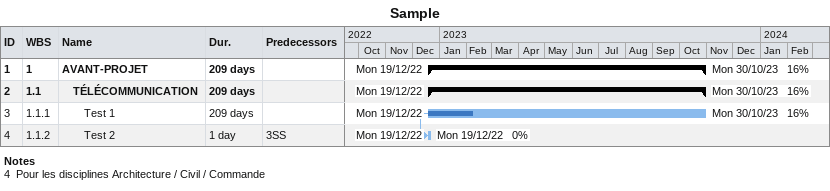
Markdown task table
Sample

| ID | WBS | Task | Duration | Start | Finish | Predecessors | % complete |
|---|---|---|---|---|---|---|---|
| 1 | 1 | **AVANT-PROJET** | 209d | 2022-12-19 | 2023-10-30 |  | 16 |
| 2 | 1.1 | **TÉLÉCOMMUNICATION** | 209d | 2022-12-19 | 2023-10-30 |  | 16 |
| 3 | 1.1.1 | Test 1 | 209d | 2022-12-19 | 2023-10-30 |  | 16 |
| 4 | 1.1.2 | Test 2 | 1d | 2022-12-19 | 2022-12-19 | 3SS | 0 |

Notes
- 4: Pour les disciplines Architecture / Civil / Commande
